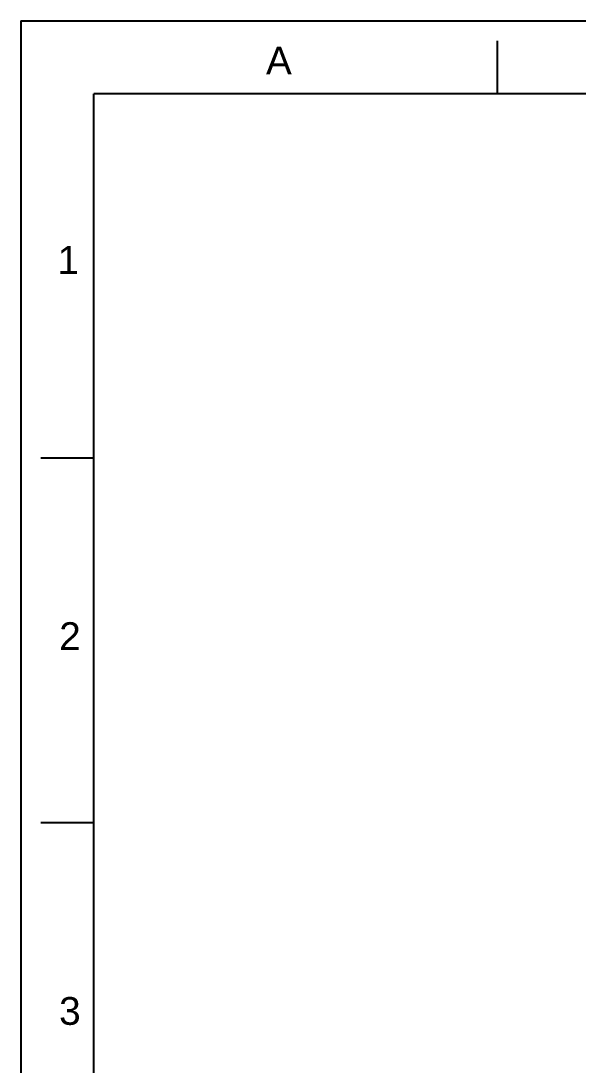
# Model space of a CAD drawing. Header units: millimetres. Extents: x 2915 to 5291, y 1031 to 4391.
# Drawn here: x 2915 to 3526, y 3245 to 4391 of the extents above; entities that cross this region are included whole.
import ezdxf

# ---------------------------------------------------------------- set-up
doc = ezdxf.new("R2010")
doc.units = ezdxf.units.MM
doc.layers.add('FORM', color=7, linetype='Continuous')
doc.styles.get("Standard").update_dxf_attribs({"font": 'arial.ttf'})

msp = doc.modelspace()

# ---------------------------------------------------------------- linework, layer by layer
at = {"layer": 'FORM', "color": 7, "linetype": 'Continuous'}
for p, q in [((2914.65, 4391.24), (5290.65, 4391.24)), ((2914.65, 4391.24), (2914.65, 1031.24)), ((3437.85, 4311.24), (3437.85, 4369.39)), ((5210.65, 4311.24), (2994.65, 4311.24)), ((2994.65, 3911.24), (2936.51, 3911.24)), ((2994.65, 3511.24), (2936.51, 3511.24))]:
    msp.add_line(p, q, dxfattribs=at)
at = {"layer": 'FORM', "linetype": 'Continuous'}
msp.add_line((2994.65, 1111.24), (2994.65, 4311.24), dxfattribs=at)

# ---------------------------------------------------------------- texts
at = {"layer": 'FORM', "char_height": 30.5, "attachment_point": 5}
for s, width, insert in [('A', 40, (3197.93, 4347.68)), ('1', 200, (2966.64, 4128.87)), ('2', 200, (2968.55, 3716.07)), ('3', 200, (2968.48, 3304.52))]:
    msp.add_mtext_dynamic_manual_height_columns(s, width=width, gutter_width=50, heights=[0], dxfattribs=dict(at, insert=insert))

doc.saveas('drawing.dxf')
